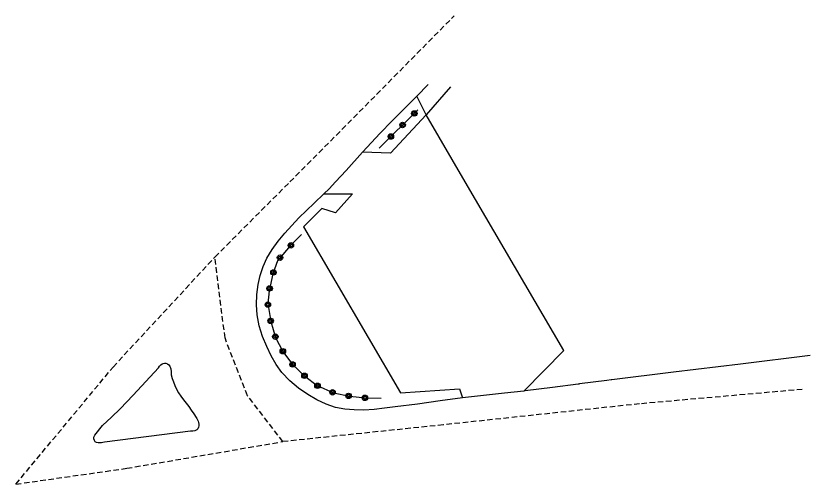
# Model space of a CAD drawing. Header units: millimetres. Extents: x 96009 to 97000, y 132000 to 133001.
# Drawn here: x 96044.4 to 96116.9, y 132143.4 to 132186.2 of the extents above; entities that cross this region are included whole.
import ezdxf

# ---------------------------------------------------------------- set-up
doc = ezdxf.new("R2010")
doc.units = ezdxf.units.MM
doc.linetypes.add('DASHED', pattern=[0.75, 0.5, -0.25])
doc.layers.get('0').update_dxf_attribs({"linetype": 'CONTINUOUS'})
for name, color, linetype in [('W0001', 6, 'DASHED'), ('W0008', 7, 'CONTINUOUS'), ('W0014', 7, 'CONTINUOUS'), ('W0015', 2, 'CONTINUOUS'), ('W0017', 7, 'CONTINUOUS'), ('W0323', 7, 'CONTINUOUS')]:
    doc.layers.add(name, color=color, linetype=linetype)

# ---------------------------------------------------------------- blocks, each defined once
blk = doc.blocks.new('t323o')
at = {"color": 0, "linetype": 'Continuous'}
for radius in [0.25, 0.15]:
    blk.add_circle((0, 0), radius, dxfattribs=at)

msp = doc.modelspace()

# ---------------------------------------------------------------- linework, layer by layer
at = {"layer": 'W0001'}
for points in [[(96069.38, 132171), (96073.085, 132174.716), (96084.383, 132186.156)], [(96062.536, 132164.137), (96069.38, 132171)], [(96044.357, 132143.405), (96053.237, 132154.096), (96062.536, 132164.137)], [(96068.735, 132147.284), (96065.512, 132151.476), (96063.458, 132156.749), (96062.536, 132164.137)], [(96116.179, 132152.05), (96101.325, 132150.735), (96083.399, 132148.818), (96068.735, 132147.284)], [(96044.357, 132143.405), (96054.494, 132144.851), (96068.735, 132147.284)]]:
    msp.add_lwpolyline(points, dxfattribs=at)
at = {"layer": 'W0008'}
for points in [[(96073.536, 132171), (96074.517, 132172.052), (96076.02, 132173.708), (96076.054, 132173.745), (96077.611, 132175.419), (96078.722, 132176.565), (96079.843, 132177.703), (96080.963, 132178.84)], [(96116.895, 132155.158), (96110.532, 132154.366), (96104.424, 132153.625), (96098.799, 132152.927), (96098.721, 132152.917), (96098.319, 132152.867), (96095.838, 132152.546), (96095.767, 132152.537), (96095.702, 132152.528), (96093.357, 132152.222), (96090.875, 132151.914), (96090.741, 132151.899), (96088.971, 132151.696), (96087.067, 132151.486), (96085.162, 132151.277), (96083.105, 132150.997), (96081.049, 132150.716), (96078.989, 132150.462), (96078.037, 132150.337), (96077.083, 132150.217), (96076.13, 132150.165), (96075.263, 132150.182), (96074.395, 132150.253), (96073.552, 132150.414), (96072.681, 132150.71), (96071.837, 132151.108), (96071.036, 132151.572), (96070.176, 132152.164), (96069.37, 132152.841), (96068.657, 132153.596), (96068.123, 132154.333), (96067.662, 132155.13), (96067.265, 132155.955), (96066.887, 132156.896), (96066.588, 132157.871), (96066.401, 132158.861), (96066.338, 132159.785), (96066.369, 132160.721), (96066.489, 132161.641), (96066.675, 132162.463), (96066.934, 132163.273), (96067.268, 132164.044), (96067.749, 132164.837), (96068.322, 132165.584), (96068.918, 132166.31), (96070.204, 132167.718), (96071.588, 132169.042), (96072.468, 132169.901), (96072.958, 132170.38), (96073.536, 132171)]]:
    msp.add_lwpolyline(points, dxfattribs=at)
at = {"layer": 'W0014'}
for points in [[(96080.963, 132178.84), (96081.999, 132179.881)], [(96084.038, 132179.692), (96081.827, 132177.11), (96080.963, 132178.84)]]:
    msp.add_lwpolyline(points, dxfattribs=at)
at = {"layer": 'W0015'}
msp.add_lwpolyline([(96060.295, 132148.225), (96052.445, 132147.229), (96052.304, 132147.201), (96052.163, 132147.173), (96052.023, 132147.164), (96051.875, 132147.176), (96051.728, 132147.206), (96051.611, 132147.269), (96051.523, 132147.386), (96051.468, 132147.539), (96051.465, 132147.686), (96051.494, 132147.755), (96051.538, 132147.822), (96051.582, 132147.889), (96052.261, 132148.747), (96053.075, 132149.504), (96053.884, 132150.265), (96055.054, 132151.514), (96056.212, 132152.773), (96057.37, 132154.033), (96057.476, 132154.159), (96057.582, 132154.285), (96057.705, 132154.377), (96057.818, 132154.418), (96057.941, 132154.44), (96058.058, 132154.436), (96058.191, 132154.382), (96058.315, 132154.289), (96058.417, 132154.181), (96058.51, 132153.942), (96058.526, 132153.654), (96058.553, 132153.369), (96058.638, 132153.048), (96058.74, 132152.731), (96058.861, 132152.423), (96059.027, 132152.078), (96059.219, 132151.744), (96059.425, 132151.42), (96059.655, 132151.105), (96059.9, 132150.801), (96060.139, 132150.492), (96060.377, 132150.165), (96060.608, 132149.832), (96060.821, 132149.489), (96060.885, 132149.381), (96060.948, 132149.271), (96060.998, 132149.158), (96061.04, 132149.019), (96061.066, 132148.876), (96061.064, 132148.736), (96061.027, 132148.598), (96060.963, 132148.464), (96060.878, 132148.356), (96060.711, 132148.277), (96060.503, 132148.251)], close=True, dxfattribs=at)
at = {"layer": 'W0017'}
for points in [[(96085.4, 132171), (96081.827, 132177.11), (96078.581, 132173.625), (96076.02, 132173.708)], [(96090.741, 132151.899), (96094.398, 132155.614), (96085.4, 132171)], [(96072.468, 132169.901), (96075.107, 132169.9), (96073.545, 132168.185), (96072.299, 132168.572), (96070.63, 132166.894), (96079.478, 132151.732), (96084.86, 132152.111), (96085.162, 132151.277)]]:
    msp.add_lwpolyline(points, dxfattribs=at)
at = {"layer": 'W0323'}
for points in [[(96077.538, 132174.092), (96081.073, 132177.571)], [(96070.433, 132166.193), (96069.415, 132165.148), (96068.237, 132163.803), (96067.839, 132162.615), (96067.48, 132161.059), (96067.354, 132159.893), (96067.637, 132158.247), (96068.079, 132156.805), (96068.751, 132155.513), (96069.625, 132154.334), (96070.751, 132153.263), (96071.875, 132152.394), (96073.369, 132151.751), (96074.872, 132151.434), (96076.289, 132151.278), (96077.732, 132151.26)]]:
    msp.add_lwpolyline(points, dxfattribs=at)

# ---------------------------------------------------------------- block references
for p, rotation in [((96080.745, 132177.248), 44.54255838613972), ((96079.676, 132176.196), 44.54255838613972), ((96078.607, 132175.144), 44.54255838613972), ((96069.472, 132165.206), 225.7498292432716), ((96068.48, 132164.081), 228.7869432975002), ((96067.878, 132162.731), 251.4782832794022), ((96067.529, 132161.272), 257.0080725189504), ((96067.372, 132159.786), 279.7555946278554), ((96067.627, 132158.308), 279.7555946278554), ((96068.058, 132156.872), 287.0412828019611), ((96068.739, 132155.536), 297.4800165550158), ((96069.629, 132154.33), 316.4340508933909), ((96070.716, 132153.296), 316.4340508933909), ((96071.904, 132152.382), 336.7135254982721), ((96073.281, 132151.789), 336.7135254982721), ((96074.744, 132151.461), 348.0902102411439), ((96076.232, 132151.284), 353.7175079111559)]:
    msp.add_blockref('t323o', p, dxfattribs=dict(at, rotation=rotation))

doc.saveas('drawing.dxf')
